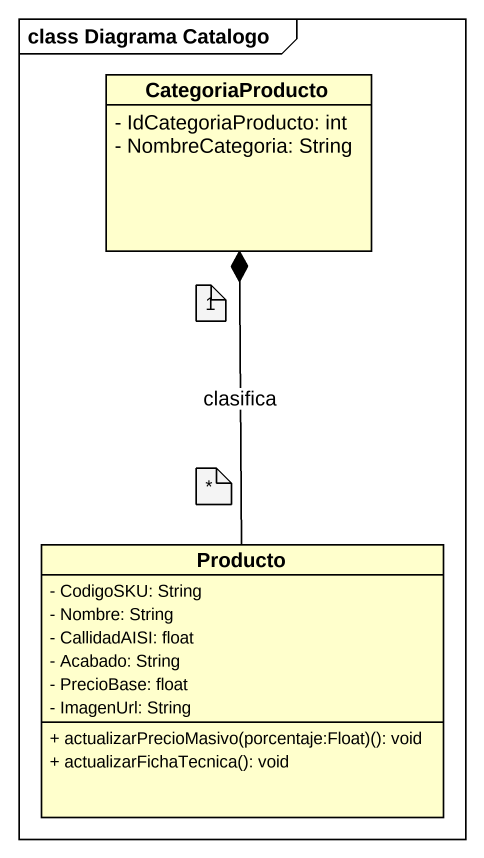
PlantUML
@startuml
mainframe class Diagrama Catalogo
hide circle
hide empty members
skinparam classAttributeIconSize 0
class CategoriaProducto {
  - IdCategoriaProducto: int
  - NombreCategoria: String
}
class Producto {
  - CodigoSKU: String
  - Nombre: String
  - CallidadAISI: float
  - Acabado: String
  - PrecioBase: float
  - ImagenUrl: String
  + actualizarPrecioMasivo(porcentaje:Float)(): void
  + actualizarFichaTecnica(): void
}
Producto -up-* CategoriaProducto : clasifica
note as N1
  1
end note
note as N2
  *
end note
@enduml
